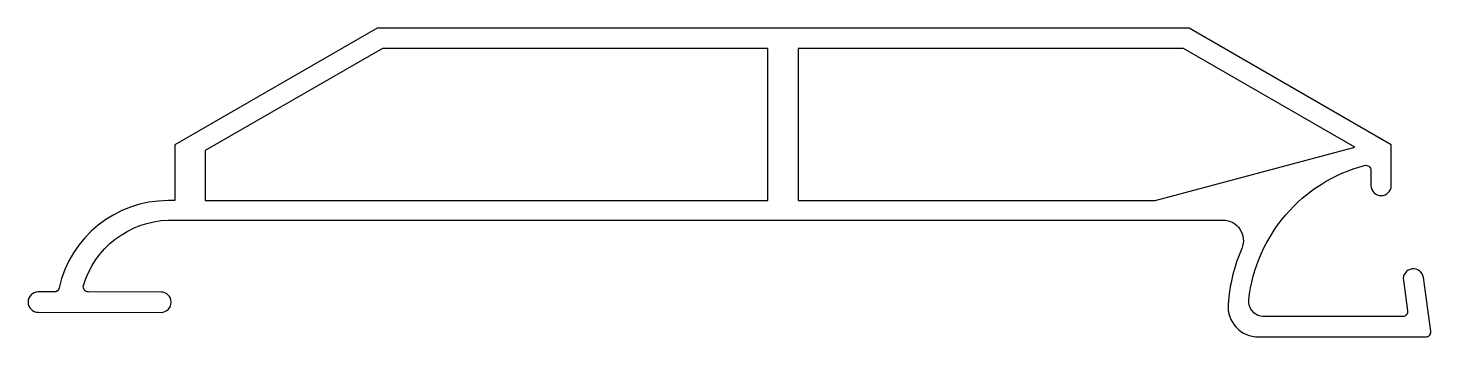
# Model space of a CAD drawing. Extents: x 343 to 481, y 316 to 347.
import ezdxf

# ---------------------------------------------------------------- set-up
doc = ezdxf.new("R2010")
doc.units = 0
doc.layers.add('RABOVI', color=1, linetype='CONTINUOUS')

msp = doc.modelspace()

# ---------------------------------------------------------------- linework, layer by layer
at = {"layer": 'RABOVI', "color": 0}
msp.add_lwpolyline([(477.42, 335.38), (457.5, 346.88), (377.5, 346.88), (357.58, 335.38), (357.58, 329.88), (356.92, 329.88, 0.351391), (346.18, 321.28, -0.351391), (345.69, 320.88), (344.12, 320.88, 1), (344.12, 318.88), (356.22, 318.87, 1), (356.22, 320.87), (349.06, 320.88, -0.501676), (348.58, 321.53, -0.322872), (356.92, 327.96), (460.85, 327.96, -0.536464), (462.69, 325.18, 0.083523), (461.34, 319.66, 0.434577), (464.34, 316.45), (480.83, 316.45, 0.45527), (481.32, 317.02), (480.59, 322.3, 1), (478.61, 322.03), (479.03, 319.02, -0.454343), (478.54, 318.45), (464.88, 318.45, -0.446016), (463.39, 320.11, -0.310148), (474.79, 333.35, -0.492123), (475.42, 332.87), (475.42, 331.38, 1), (477.42, 331.38)], format="xyb", close=True, dxfattribs=at)
for points in [[(360.58, 329.88), (416, 329.88), (416, 344.88), (378.04, 344.88), (360.58, 334.81)], [(473.82, 335.15), (456.96, 344.88), (419, 344.88), (419, 329.88), (454.15, 329.88)]]:
    msp.add_lwpolyline(points, close=True, dxfattribs=at)

doc.saveas('drawing.dxf')
